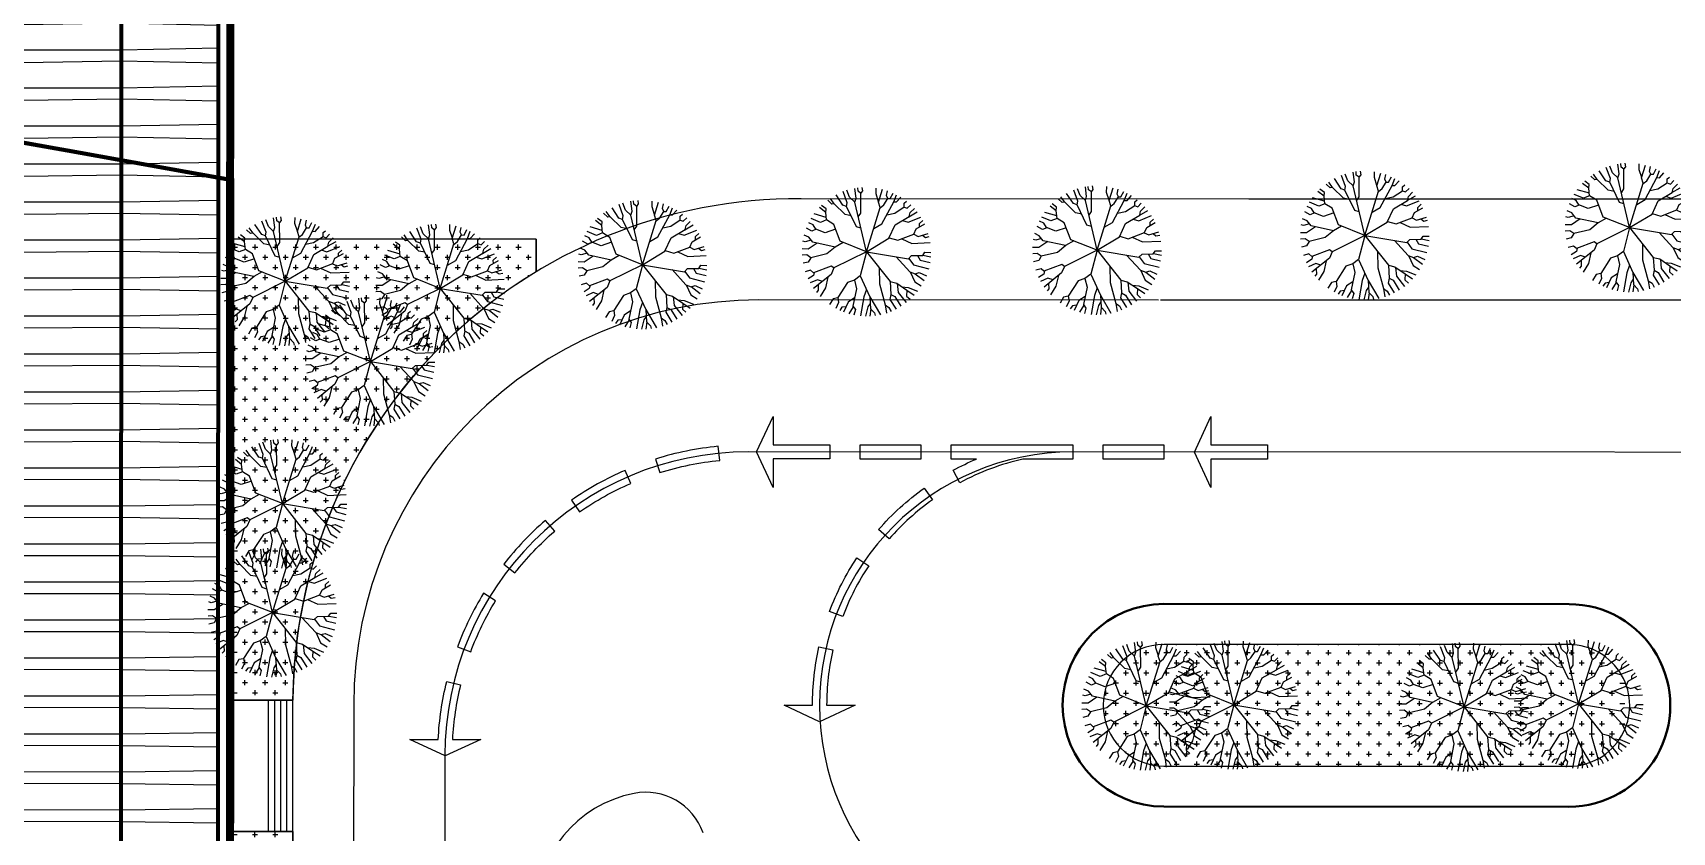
# Model space of a CAD drawing. Header units: millimetres. Extents: x -840588 to 786814, y -467537 to 194195.
# Drawn here: x -9389 to 71552, y -75033 to -35574 of the extents above; entities that cross this region are included whole.
import ezdxf

# ---------------------------------------------------------------- set-up
doc = ezdxf.new("R2010")
doc.units = ezdxf.units.MM
doc.header["$LTSCALE"] = 100
doc.header["$MEASUREMENT"] = 0
for name, color, linetype in [('1gt tim duong', 10, 'Continuous'), ('A-tree', 3, 'Continuous'), ('A-Wall-Patt', 143, 'Continuous'), ('caycay', 96, 'Continuous'), ('ctrinh-mai 1', 16, 'Continuous'), ('ctrinh-mai 2', 24, 'Continuous'), ('gthong-phan lanxe', 9, 'Continuous'), ('gthong-viahe', 5, 'Continuous')]:
    doc.layers.add(name, color=color, linetype=linetype)
doc.layers.add('ctrinh-chinh', color=24, linetype='Continuous', lineweight=100)
doc.layers.add('gthong-duong', color=7, linetype='Continuous', lineweight=40)
pattern_1 = [(0, (-615851.4988218939, -1205293.901811052), (5.551115123125783e-16, 1.875), []), (0, (-615850.873821895, -1205294.526811051), (5.551115123125783e-16, 1.875), [])]

# ---------------------------------------------------------------- blocks, each defined once
blk = doc.blocks.new('NGC')
at = {"layer": 'ctrinh-mai 1'}
h = blk.add_hatch(dxfattribs=at)
h.set_pattern_fill('ANSI32', color=256, scale=5, angle=315, style=0)
h.set_pattern_definition(pattern_1)
h.paths.add_polyline_path([(-116.5004060267238, 73.59999780240469), (-121.2998026588466, 73.59999780240469), (-121.2996150384424, -21.50000216439366), (-116.5002184063196, -21.49999280297197)])
at = {"layer": 'ctrinh-mai 2'}
h = blk.add_hatch(dxfattribs=at)
h.set_pattern_fill('ANSI32', color=256, scale=5, angle=315, style=0)
h.set_pattern_definition(pattern_1)
h.paths.add_polyline_path([(-116.5002184063196, -21.4999928032048), (-111.7008217741968, -21.49998344178312), (-111.7010093947174, 73.59999780240469), (-116.5004060267238, 73.59999780240469)])
at = {"layer": 'ctrinh-chinh'}
for p, q in [((-116.5004060267238, 73.60000813892111), (-116.5002184063196, -21.4999928032048)), ((-111.7010093947174, 73.60001652501523), (-111.7008217741968, -21.49998441711068))]:
    blk.add_line(p, q, dxfattribs=at)
for points in [[(-122.0000132289715, -21.50000236090273), (-111.0000000001164, -21.50000214693137), (-111.0000000001164, 73.79999780259095), (-121.9998022224754, 73.79999780259095)], [(-121.800012789201, -21.50000314041972), (-111.2004240235547, -21.49998246575706), (-111.2000008787727, 73.59999780240469), (-121.7998026588466, 73.59999780240469)]]:
    blk.add_lwpolyline(points, close=True, dxfattribs=at)
blk = doc.blocks.new('A$C537F0C63')
at = {"layer": 'caycay'}
for p, q in [((3.003826198455499, 10.71583942823054), (2.568862697771692, 11.14364282684619)), ((3.269952949845901, 10.73353164103173), (2.956771443390608, 11.39790803732103)), ((3.573577700022724, 11.08070473705084), (3.272457403527369, 11.57568824168993)), ((3.810128005825391, 11.09643069598314), (3.573577700022724, 11.08070473705084)), ((3.910690972326847, 11.37062830588184), (3.788839569944685, 11.81686011959391)), ((3.810128005825391, 11.09643069598314), (3.910690972326847, 11.37062830588184)), ((4.235841180721764, 10.50048805131519), (3.810128005825391, 11.09643069598314)), ((4.712688563198753, 10.80137484274019), (4.265887160996499, 11.99052643422328)), ((4.700099824054632, 10.83487223221164), (4.906208114261972, 11.58543264324908)), ((4.906208114261972, 11.58543264324908), (4.852080984670465, 12.1454581428552)), ((6.159981289129064, 11.93632074141715), (6.202302373265411, 12.27858844433285)), ((6.353129947037814, 11.71136866716915), (6.159981289129064, 11.93632074141715)), ((6.353129947037814, 11.71136866716915), (6.605483960749552, 11.93623077391385)), ((6.447514687970397, 9.84495994712779), (6.353129947037814, 11.71136866716915)), ((6.605483960749552, 11.93623077391385), (6.617402898351429, 12.259334795428)), ((6.826178093167982, 11.29693891192437), (6.890286666319298, 12.23129105439875)), ((6.970036149243242, 10.92007571294744), (6.826178093167982, 11.29693891192437)), ((6.970036149243242, 10.92007571294744), (7.441234408583114, 11.42699881628141)), ((7.441234408583114, 11.42699881628141), (7.651727496751846, 12.08642798159781)), ((7.68363426896758, 10.90806475621866), (8.019816777752567, 11.97964079065423)), ((8.113333231842262, 10.69883864084841), (8.712313031195663, 11.70768604843033)), ((8.933407776050444, 10.87226001470481), (9.272947348141315, 11.41112699440055)), ((9.171925964052207, 10.85838502353727), (9.537986088387697, 11.24360011898898)), ((1.920139873705921, 9.225739964920649), (1.087115961723612, 9.647311538588838)), ((1.76967368680198, 9.623145921275864), (1.343038968556357, 9.988975225947797)), ((2.008257406407211, 10.05514116568156), (1.666088850062806, 10.35901247844595)), ((1.883955297300417, 9.24431646832818), (1.76967368680198, 9.623145921275864)), ((2.310344671936036, 10.1849830326064), (2.008257406407211, 10.05514116568156)), ((2.272467924871307, 10.54832825371341), (2.042717878081021, 10.72445268446245)), ((2.296077634156973, 10.19319036591696), (2.272467924871307, 10.54832825371341)), ((3.222511420288356, 9.660279909650853), (2.296077634156973, 10.19319036591696)), ((3.269952949845901, 10.73353164103173), (3.003826198455499, 10.71583942823054)), ((3.993460937123018, 9.543984048803395), (3.222511420288356, 9.660279909650853)), ((4.50370063718583, 8.70506324478265), (3.269952949845901, 10.73353164103173)), ((4.592421611992904, 10.24268936957378), (4.235841180721764, 10.50048805131519)), ((4.577421300939022, 10.28284407086176), (4.712688563198753, 10.80137484274019)), ((6.125898059370229, 6.139521315279126), (4.577421300939022, 10.28284407086176)), ((6.125898059370229, 6.139521315279126), (6.970036149243242, 10.92007571294744)), ((6.717420145090728, 9.489459469132271), (6.447514687970397, 9.84495994712779)), ((6.948042777010414, 8.570320168466424), (7.76638461697803, 10.55685856171476)), ((7.392351211692585, 9.648875252361904), (7.965382829468581, 9.797246468468074)), ((7.76638461697803, 10.55685856171476), (7.68363426896758, 10.90806475621866)), ((7.76638461697803, 10.55685856171476), (8.113333231842262, 10.69883864084841)), ((7.965382829468581, 9.797246468468074), (8.933407776050444, 10.87226001470481)), ((8.933407776050444, 10.87226001470481), (9.171925964052207, 10.85838502353727)), ((9.092822924165375, 8.921003827472305), (9.745379681935447, 9.38050785887026)), ((9.733678942880942, 10.44985240105962), (10.13871553562058, 10.78615722681207)), ((9.786865097747068, 10.09668076723392), (9.733678942880942, 10.44985240105962)), ((9.745379681935447, 9.38050785887026), (9.786865097747068, 10.09668076723392)), ((9.745379681935447, 9.38050785887026), (10.35249974897306, 9.183089075660973)), ((9.759203255198372, 9.619244142235402), (10.88575250038048, 10.01737219720235)), ((9.786865097747068, 10.09668076723392), (10.35685576614924, 10.5884511891054)), ((10.35249974897306, 9.183089075660973), (11.20201209581137, 9.59306054910121)), ((1.280611972542829, 8.044912836274307), (0.444487546075834, 8.466659778718167)), ((0.9218848354175861, 8.526406249260617), (0.5914981488203921, 8.797440291094972)), ((2.008086131005257, 8.717519836023712), (0.7635036424217105, 9.129316388596635)), ((0.9357337090696092, 8.218872061683214), (0.9218848354175861, 8.526406249260617)), ((1.521030883770436, 7.555591163691133), (1.280611972542829, 8.044912836274307)), ((3.267708861298161, 8.533747915149434), (1.883955297300417, 9.24431646832818)), ((2.5351559760893, 8.909919010715385), (2.008086131005257, 8.717519836023712)), ((3.914115354094974, 7.298525660517043), (3.267708861298161, 8.533747915149434)), ((5.316408449507435, 8.305498213470855), (4.50370063718583, 8.70506324478265)), ((6.527199968382774, 8.412167402177147), (6.948042777010414, 8.570320168466424)), ((8.578119715861249, 7.281614840641851), (9.092822924165375, 8.921003827472305)), ((8.94424461397648, 8.447760988721711), (9.944313991869421, 8.175001025898382)), ((9.944313991869421, 8.175001025898382), (10.80974500087541, 8.559510920527828)), ((10.79366673980257, 8.552387381641893), (11.20595707066968, 8.407509828190086)), ((10.80974500087541, 8.559510920527828), (11.04832709143011, 8.991530669089116)), ((11.04832709143011, 8.991530669089116), (11.44374410946693, 9.207825855861302)), ((11.18806748264615, 7.336222721740342), (11.54099752982074, 7.835271000905777)), ((11.20595707066968, 8.407509828190086), (11.70062178621083, 8.711759320220153)), ((11.54099752982074, 7.835271000905777), (11.95948603860597, 8.053456869412912)), ((1.757476259455871, 6.679553776459215), (0.00855774800220388, 6.661205396139849)), ((0.4466466944213607, 7.186909447627841), (0.08666564667146304, 7.2448509023925)), ((1.12084364940165, 7.320901045324717), (0.1511815814883448, 7.552586191002774)), ((0.7097976248769555, 7.419110072511103), (0.4466466944213607, 7.186909447627841)), ((1.541375211712875, 7.549264594850683), (1.12084364940165, 7.320901045324717)), ((3.097987199351337, 7.065927705370996), (1.521030883770436, 7.555591163691133)), ((2.703754449681583, 7.188340914177388), (1.757476259455871, 6.679553776459215)), ((3.884867362274235, 7.354371150599036), (3.097987199351337, 7.065927705370996)), ((6.125898059370229, 6.139521315279126), (3.914115354094974, 7.298525660517043)), ((6.125898059370229, 6.139521315279126), (8.578119715861249, 7.281614840641851)), ((8.279060999553622, 7.142313947006187), (9.0886019582249, 6.750771228889789)), ((9.075402950122225, 6.757166716884967), (9.900688603102026, 6.150819989943557)), ((9.0886019582249, 6.750771228889789), (11.18806748264615, 7.336222721740342)), ((10.77352595946286, 7.220637597380119), (11.64532254343067, 6.712682137225784)), ((11.33254625860354, 7.540524095533328), (11.89576276779189, 7.413002362918633)), ((11.64532254343067, 6.712682137225784), (12.23443119234435, 6.755833524115587)), ((11.89576276779189, 7.413002362918633), (12.11310363743178, 7.4986918541872)), ((0.5706603464168438, 5.768348654561123), (-1.699427230050787e-06, 5.730386201154033)), ((0.7806298194373085, 5.506956316930882), (0.04189879572368227, 5.315400935116486)), ((1.063396316407307, 5.057959221958299), (0.1397583337929973, 4.775609911099309)), ((0.7973220304920687, 5.486148682266503), (0.5706603464168438, 5.768348654561123)), ((1.863759347223095, 5.527326392111718), (0.7973220304920687, 5.486148682266503)), ((1.301357276712224, 5.505615774418402), (1.063396316407307, 5.057959221958299)), ((2.147618291040999, 5.278660692089034), (1.715808944849414, 4.625734219735023)), ((2.179125049486174, 5.25103580450741), (1.863759347223095, 5.527326392111718)), ((3.339595652047137, 5.512285084278119), (2.113923366072413, 3.99826194187699)), ((6.125898059370229, 6.139521315279126), (2.179125049486174, 5.25103580450741)), ((6.125898059370229, 6.139521315279126), (4.039744528603478, 3.175083687405277)), ((6.125898059370229, 6.139521315279126), (9.309124815248651, 4.773858037136961)), ((6.125898059370229, 6.139521315279126), (6.842971201978798, 3.89649221743457)), ((9.309124815248651, 4.773858037136961), (9.56344752651421, 4.969106941811333)), ((9.309124815248651, 4.773858037136961), (9.616567334425781, 4.170077324375598)), ((9.56344752651421, 4.969106941811333), (11.29217119894747, 4.430094099112466)), ((9.900688603102026, 6.150819989943557), (11.46386237296974, 5.868288854795537)), ((11.29217119894747, 4.430094099112466), (11.5425597731919, 4.68452039962358)), ((11.46386237296974, 5.868288854795537), (11.83055046181835, 6.160203181647375)), ((11.46386237296974, 5.868288854795537), (11.72795570972085, 5.469711782065133)), ((11.5425597731919, 4.68452039962358), (12.06343262891096, 4.577516196506622)), ((11.72795570972085, 5.469711782065133), (12.21933158095999, 5.388423248077743)), ((11.83055046181835, 6.160203181647375), (12.26543294043586, 6.154373944329564)), ((1.715808944849414, 4.625734219735023), (0.307439249689196, 4.179975674378511)), ((1.230773230763589, 3.880098522535263), (0.5654086178583384, 3.53661498738802)), ((1.603983964610961, 3.791791144500166), (0.7979776640349883, 3.08873558965206)), ((1.623038097397512, 3.787286263777787), (1.230773230763589, 3.880098522535263)), ((2.113923366072413, 3.99826194187699), (1.623038097397512, 3.787286263777787)), ((2.086705644269387, 3.98654600703594), (1.703781163858366, 3.019787908731814)), ((4.039744528603478, 3.175083687405277), (3.428623164742021, 2.985834134982724)), ((4.039744528603478, 3.175083687405277), (4.031693542077846, 1.955804082903342)), ((4.993965494963049, 4.531040710644447), (5.060837633816845, 3.005173691082746)), ((6.842971201978798, 3.89649221743457), (6.058139944627328, 1.852742682112876)), ((6.842971201978798, 3.89649221743457), (7.432333557888342, 3.519514546744176)), ((7.432333557888342, 3.519514546744176), (7.280434323314694, 2.677135711990559)), ((7.432333557888342, 3.519514546744176), (8.098582012036786, 3.326026642433135)), ((8.098582012036786, 3.326026642433135), (9.111636380646814, 1.936837856093916)), ((9.616567334425781, 4.170077324375598), (11.35931998142405, 2.929313197353622)), ((9.93769863442867, 3.941450450896809), (10.23341044859262, 2.932877378403646)), ((10.47633774106362, 3.557950291473389), (10.95106070157999, 3.753440934466198)), ((10.9181057199894, 3.243447097807802), (10.92924841445711, 2.741344290425332)), ((10.95106070157999, 3.753440934466198), (11.66045975862653, 3.481945362666011)), ((11.22320598487931, 4.451586098773987), (11.30987888816526, 4.16373455730718)), ((11.30987888816526, 4.16373455730718), (11.83210555871847, 3.873839490315731)), ((1.703781163858366, 3.019787908731814), (1.11193678613563, 2.596291564444982)), ((2.360128743846872, 2.528373258541251), (1.492859571077133, 2.110982061632967)), ((2.496129963798012, 2.269877917915437), (1.822411499113514, 1.760689831018681)), ((2.56307497484886, 1.709560079856601), (2.246554855188151, 1.380875038601516)), ((2.952599385069334, 2.620357636184053), (2.360128743846872, 2.528373258541251)), ((3.428623164742021, 2.985834134982724), (2.496129963798012, 2.269877917915437)), ((2.496129963798012, 2.269877917915437), (2.56307497484886, 1.709560079856601)), ((3.339813401926222, 2.088173656051367), (2.637745125197398, 1.087092649082479)), ((3.661068871806492, 1.723103908010671), (3.151986367873178, 0.7683009200591187)), ((3.369906157186051, 2.940729452180676), (3.339813401926222, 2.088173656051367)), ((4.031693542077846, 1.955804082903342), (3.661068871806492, 1.723103908010671)), ((4.029956023412524, 1.954728688528121), (4.151889424236288, 1.488197098566161)), ((5.060837633816845, 3.005173691082746), (4.630837960547069, 0.98501350143124)), ((6.058139944627328, 1.852742682112876), (5.148106664306397, 0.07830981133520254)), ((6.058139944627328, 1.852742682112876), (6.046166258151061, 0.6926535401726142)), ((6.328418276112643, 2.556572256453364), (6.621925523577374, 1.860491597191867)), ((6.621925523577374, 1.860491597191867), (7.04603830007909, 0.06930147462480818)), ((7.280434323314694, 2.677135711990559), (7.715867288097797, 1.041460912816547)), ((7.510773716396216, 1.811866424770415), (8.13382774245838, 1.455661724790843)), ((9.111636380646814, 1.936837856093916), (9.05441034496107, 1.457435791671742)), ((9.108831235360412, 1.913318816441461), (9.563043515889149, 1.847932786524325)), ((9.563043515889149, 1.847932786524325), (9.928087916650838, 1.318988235496363)), ((10.23341044859262, 2.932877378403646), (10.78588893792767, 2.142211417256476)), ((10.92924841445711, 2.741344290425332), (11.10547083382698, 2.548124503166036)), ((4.151889424236288, 1.488197098566161), (3.632459803578968, 0.5291005140024936)), ((4.291746997165319, 0.7246533119759988), (4.111621739852126, 0.339800697278406)), ((4.630837960547069, 0.98501350143124), (4.291746997165319, 0.7246533119759988)), ((4.630837960547069, 0.98501350143124), (4.553144487388636, 0.2048409433373308)), ((5.687346443359274, 0.2823844214362907), (5.63783512871305, 0.01939518188373768)), ((6.046166258151061, 0.6926535401726142), (5.687346443359274, 0.2823844214362907)), ((6.032371784920542, 0.6769075088304817), (6.148760987558489, 2.060398401226848e-06)), ((6.051426148278551, 1.202184490222862), (6.300487340380641, 0.8879269488934369)), ((6.300487340380641, 0.8879269488934369), (6.566832978940511, 0.01583402863980155)), ((7.715867288097797, 1.041460912816547), (7.500958808541327, 0.7001980161367101)), ((7.500958808541327, 0.7001980161367101), (7.660945140349213, 0.1949458228082221)), ((7.68101589476646, 0.9861165687689208), (8.13231261911642, 0.3370629204364377)), ((8.13382774245838, 1.455661724790843), (8.63363335412214, 0.5354539643340104)), ((8.374018521320977, 1.013457626351737), (8.758654683351779, 0.9918956518486084)), ((8.758654683351779, 0.9918956518486084), (8.994797214174469, 0.7114704464074748)), ((9.05441034496107, 1.457435791671742), (9.356284565004898, 0.9185323608435283))]:
    blk.add_line(p, q, dxfattribs=at)

msp = doc.modelspace()

# ---------------------------------------------------------------- hatches: boundary and pattern name
at = {"layer": 'A-tree'}
h = msp.add_hatch(dxfattribs=at)
h.set_pattern_fill('CROSS', color=256, scale=2000.000000000001, angle=-0.02274081717208486, style=0)
h.set_pattern_definition([(359.9772591828279, (-616218387.0630271, -1205141167.613114), (500.1984116790878, 499.8015095552616), [250.0000000000001, -750.0000000000002]), (89.97725918282791, (-616218262.1126498, -1205141292.662717), (-499.8015095552616, 500.1984116790878), [250.0000000000001, -750.0000000000002])])
edge = h.paths.add_edge_path(flags=0)
edge.add_line((15464.59196493128, -47351.46974620382), (15465.22544440275, -45755.4102052048))
edge.add_line((15465.22544440275, -45755.4102052048), (465.2291262555937, -45749.4566743398))
edge.add_line((465.2291262555941, -45749.45667433981), (460.4116569397646, -68520.60296064994))
edge.add_line((460.4116569397645, -68520.60296064998), (3456.760309705124, -68521.23686879569))
edge.add_ellipse((28465.0969108895, -68715.96576299341), major_axis=(17691.1179347276, 17677.08022065812), ratio=0.9999999999930509, start_angle=76.34366278382538, end_angle=134.5766128523206, ccw=False)
h = msp.add_hatch(dxfattribs=at)
h.set_pattern_fill('CROSS', color=256, scale=2000.000000000001, angle=-360.0227408162827, style=0)
h.set_pattern_definition([(359.9772591837173, (-616218387.0630271, -1205141167.613114), (500.1984116713298, 499.8015095630255), [249.9999999999999, -749.9999999999995]), (89.97725918282791, (-616218262.1126498, -1205141292.662717), (-499.8015095630254, 500.1984116713298), [250.0000000000001, -750.0000000000002])])
edge = h.paths.add_edge_path(flags=0)
edge.add_line((66457.23925579082, -65775.65062139048), (46457.28496019075, -65767.71259642889))
edge.add_ellipse((46456.09425393569, -68767.71236013198), major_axis=(2122.162133145981, 2120.478220046533), ratio=0.9999999998832891, start_angle=45.00000000556686, end_angle=225.0000000055668)
edge.add_line((46454.90354756422, -71767.71212383507), (66454.90197213477, -71775.65016631155))
edge.add_ellipse((66456.09083635034, -68775.65040187731), major_axis=(-2120.479914273354, 2122.16382871822), ratio=0.9999984019189557, start_angle=134.9999894009028, end_angle=315.0007618392691)
h = msp.add_hatch(dxfattribs=at)
h.set_pattern_fill('CROSS', color=256, scale=2000.000000000001, angle=-360.0227408171721, style=0)
h.set_pattern_definition([(359.9772591828279, (-616218387.0630271, -1205141167.613114), (500.1984116790877, 499.8015095552618), [250.0000000000001, -750.0000000000002]), (89.97725918282791, (-616218262.1126498, -1205141292.662717), (-499.8015095552618, 500.1984116790877), [250.0000000000001, -750.0000000000002])])
edge = h.paths.add_edge_path(flags=0)
edge.add_line((438.4357330646696, -113249.4500076454), (4226.03001915691, -113250.9532472532))
edge.add_ellipse((34941.2112807565, -106263.2755060886), major_axis=(-22265.02131026942, 22282.70239781345), ratio=0.99999999999805, start_angle=44.999999999632394, end_angle=57.83934236010401, ccw=False)
edge.add_line((3441.213759429853, -106250.7730889542), (3442.202707064796, -103759.1073072273))
edge.add_line((3442.202707064796, -103759.1073072273), (3442.20092061463, -103759.0543615242))
edge.add_line((3442.200920614633, -103759.0543615242), (3453.617032676114, -75000.64376173932))
edge.add_line((3453.617032676114, -75000.64376173932), (453.6172687644489, -74999.45299436613))
edge.add_line((453.6172687644457, -74999.45299436615), (438.4357330646696, -113249.4500076454))

# ---------------------------------------------------------------- linework, layer by layer
msp.add_lwpolyline([(23703.08292980388, -75065.20988215347, 0.3726229780104446), (20294.14498915522, -73117.11003218466, 0.3583017407390874), (15452.0003084438, -79001.94995406571), (15441.1833014467, -106255.5359031921, 0.09204904378989186), (16738.07940603761, -113255.919092648, 0.09204904378989186)], format="xyb")
at = {"layer": '1gt tim duong', "ltscale": 3}
msp.add_lwpolyline([(111461.0504105999, -56293.51198251844), (25961.02763238431, -56259.57683921765, 0.4142135623730951), (10955.07528201168, -71253.6221258755), (10941.18365589223, -106253.7498434021, 0.07412608353830027), (11981.88448863698, -113254.0314298931, 0.07412608353830027)], format="xyb", dxfattribs=at)
msp.add_arc((41955.41336489763, -68764.48776324399), 12499.99999930151, 89.96281472663502, 269.962814726635, dxfattribs=at)
at = {"layer": 'A-tree'}
for p, q in [((465.2291262555941, -45749.45667433981), (460.4116569397645, -68520.60296064998)), ((15465.22544440275, -45755.4102052048), (465.2291262555941, -45749.45667433981)), ((15464.59196493128, -47351.46974620382), (15465.22544440275, -45755.4102052048)), ((66457.23925579082, -65775.65062139048), (46457.28496030717, -65767.71259642893)), ((460.4116569397645, -68520.60296064998), (3456.760309705124, -68521.23686879565)), ((46454.90354756422, -71767.71212383507), (66454.90197213479, -71775.65016631155)), ((453.6172687643533, -74999.45299459898), (438.4357330645772, -113249.4500078782)), ((3453.617032676114, -75000.64376173932), (453.6172687643533, -74999.45299459898)), ((3442.200920614633, -103759.0543615242), (3453.617032676114, -75000.64376173932))]:
    msp.add_line(p, q, dxfattribs=at)
at = {"layer": 'A-tree', "extrusion": (0, 0, -1)}
msp.add_arc((-28465.0969108895, -68715.96576299341), 25009.09472373678, 0.4461279665624979, 58.67907802849676, dxfattribs=at)
at = {"layer": 'A-tree'}
for centre, radius, start, end in [((46456.09425393569, -68767.71236013198), 3000.000000000002, 89.97725918282791, 269.9772591828279), ((66456.09083623401, -68775.65040164442), 3000.000000149297, 269.9772943676409, 89.97806679933592)]:
    msp.add_arc(centre, radius, start, end, dxfattribs=at)
at = {"layer": 'A-Wall-Patt'}
for p, q in [((2253.617357816156, -74999.59768910131), (2256.760450712783, -68520.65472002618)), ((2553.617322564241, -74999.74322629369), (2556.760415460869, -68520.8002572186)), ((2853.617287312325, -74999.88876348607), (2856.760380208955, -68520.94579441095)), ((3153.617252060413, -75000.03430067848), (3156.76034495704, -68521.09133160327)), ((3453.617216808497, -75000.17983787086), (3456.760309705124, -68521.23686879565))]:
    msp.add_line(p, q, dxfattribs=at)
at = {"layer": 'ctrinh-chinh', "const_width": 200.0000000000001}
msp.add_lwpolyline([(466.3775714919181, -42849.63437188276), (-540.8013649481431, -42669.56556202721), (-7616.448898207374, -41395.41076494879), (-10532.69520895121, -40881.66068554708), (-10561.576629261, -113245.0832247771), (438.435703738176, -113249.4499820223)], close=True, dxfattribs=at)
at = {"layer": 'ctrinh-chinh'}
msp.add_lwpolyline([(466.3775714919181, -42849.63437188276), (-540.8013649481431, -42669.56556202721), (-7616.448898207374, -41395.41076494879), (-10532.69520895121, -40881.66068554708), (-10551.05867381623, -86745.08668764988), (448.9536591829448, -86749.45344489517)], close=True, dxfattribs=at)
at = {"layer": 'gthong-duong'}
msp.add_lwpolyline([(66458.03306003848, -63775.65077892179), (46458.07876455483, -63767.71275396024, 1), (46454.10974331656, -73767.71196630372), (66454.10816788713, -73775.6500087802, 1.000004412918775)], format="xyb", close=True, dxfattribs=at)
at = {"layer": 'gthong-phan lanxe', "ltscale": 8}
for points in [[(29960.48337669621, -55911.16420602328), (29960.20554520928, -56611.16415153925), (27160.20576407672, -56610.05282559188), (27159.65010110322, -58010.05271569249), (26343.67807702877, -56259.72871586643), (27161.03925853736, -54510.05298950967), (27160.48359556367, -55910.05288007591)], [(51577.14834283856, -55919.74390693417), (51576.87051135163, -56619.74385245018), (48776.87073021907, -56618.63252650281), (48776.31506724556, -58018.63241660342), (47960.34304317113, -56268.30841677731), (48777.70422467969, -54518.63269042056), (48777.148561706, -55918.63258098679)], [(31460.48325854774, -55911.75955920902), (34460.48302225077, -55912.9502655805), (34460.20519076402, -56612.95021063081), (31460.20542706098, -56611.75950425933)], [(43460.48231335993, -55916.52238469494), (46460.48207706296, -55917.71309106642), (46460.20424557621, -56617.71303611673), (43460.20448187316, -56616.52232974525)]]:
    msp.add_lwpolyline(points, close=True, dxfattribs=at)
for points in [[(21571.78923491382, -57280.68751435725, -0.05154217174789147), (24523.5944977561, -56679.67970168278), (24455.19615490879, -55983.02938286427, 0.05154217175015186), (21362.34900234454, -56612.7542924791)], [(36045.97203402661, -57166.96131829657, -0.02449497235125608), (37210.23553003484, -56614.04170359902), (35960.20507261554, -56613.54556381655), (35960.4829041023, -55913.54561876624), (35960.4829041023, -55913.54561876624), (41960.48243150839, -55915.9270315092), (41960.20460002164, -56615.92697655951), (39499.39688319408, -56614.95027667344, 0.0671852764064997), (36376.86346917413, -57783.81694015475)], [(31298.9300498773, -61490.55528201002), (31882.27575968559, -61877.47618200466, 0.05664132981728022), (30601.36006183644, -64383.64728309258), (29946.06723160258, -64137.49426839683, -0.05664132981644666)], [(12232.59495397054, -66129.65694234999, -0.0480189327444843), (13463.10693246342, -63606.25897688247), (12866.2211293825, -63240.57149040407, 0.0480189327447248), (11576.91335683132, -65884.54137225394)]]:
    msp.add_lwpolyline(points, format="xyb", close=True, dxfattribs=at)
for points in [[(17606.73876575804, -59220.97951527926, -0.04943044286000141), (20132.0442966807, -57816.55427722183), (19853.81079072312, -57174.22561050157, 0.04943044286296136), (17207.84219699661, -58645.75649168275), (17606.73876587436, -59220.97951551213)], [(34617.33091336763, -58055.30762928868), (35024.19946424654, -58624.91976238337, 0.05789691935157294), (32892.0795717849, -60555.83337476536), (32365.45303314409, -60094.67777331432, -0.05789691934828246), (34617.33091336772, -58055.30762905585)], [(14414.76325101022, -62234.95791288246, -0.04873065533418931), (16379.58146848421, -60172.08537399988), (15922.04939744741, -59642.30768119592, 0.04873065533788778), (13863.34908092161, -61803.74750873941), (14414.76325112664, -62234.95791288247)], [(29105.41380842026, -68760.82583767094, -0.05513440293132785), (29424.70946827386, -65884.46453356577), (30107.72882721867, -66037.71124746218, 0.05513440292892827), (29805.41375323774, -68761.10366915756), (31205.41364333836, -68761.65933213106), (29455.0896437452, -69577.63135597283), (27705.4139171555, -68760.27017469693), (29105.4138079546, -68760.82583767071)], [(10627.35685305282, -70451.59337303255, -0.04743085627753063), (11048.1814074648, -67598.01175906375), (11727.97455928011, -67764.98861429183, 0.04645815888365025), (11327.35679787029, -70451.87120451912), (12727.35668797091, -70452.42686749264), (10977.03268837777, -71268.39889133435), (9227.35696178805, -70451.03771005855), (10627.35685258715, -70451.59337303233)]]:
    msp.add_lwpolyline(points, format="xyb", dxfattribs=at)
at = {"layer": 'gthong-viahe'}
for p, q in [((51830.85756016801, -43778.87150557138), (28541.86033856329, -43769.62805238427)), ((75830.85566979239, -43788.3971565432), (50642.92528458257, -43778.40001269109)), ((456.1887092068046, -68520.6020673296), (465.2291263720091, -45749.45667433985)), ((465.2291263720091, -45749.45667433985), (15465.22544451917, -45755.41020520485)), ((15465.22544451917, -45755.41020520485), (15464.5919650477, -47351.46974620387)), ((46191.42686554688, -48767.60573776199), (26464.03390723192, -48759.77589298256)), ((75918.8190362053, -48779.40460377969), (46284.59700161748, -48767.6427171898)), ((3456.869387484986, -68521.23689206546), (456.1887092068046, -68520.6020673296)), ((6456.097440075989, -68751.83625610091), (6441.213523131698, -106251.9637983525)), ((453.6172687643533, -74999.45299459898), (3453.617216808497, -75000.17983787086))]:
    msp.add_line(p, q, dxfattribs=at)
msp.add_lwpolyline([(66457.23925579082, -65775.65062139048), (46457.28496030717, -65767.71259642893, 1), (46454.90354756422, -71767.71212383507), (66454.90197213479, -71775.65016631155, 1.000006740869148)], format="xyb", close=True, dxfattribs=at)
msp.add_lwpolyline([(3453.617216808497, -75000.17983787086), (3441.213759313345, -106250.773089187, 0.0560808814797447), (4226.030019040494, -113250.9532472531, 0.0560808814797447)], format="xyb", dxfattribs=at)
for centre, radius, start, end in [((28358.12894285114, -68670.6580895575), 24901.70785584744, 89.57725272841529, 179.6561980643564), ((26456.0958647554, -68759.77431766957), 20000.00000000001, 89.97725918282795, 179.977259128133)]:
    msp.add_arc(centre, radius, start, end, dxfattribs=at)

# ---------------------------------------------------------------- block references
at = {"layer": 'A-Wall-Patt', "xscale": 1000.000000000001, "yscale": 1000.000000000001, "zscale": 1000.000000000001, "rotation": 359.9772591828279}
msp.add_blockref('NGC', (111446.9499236124, -91793.50548506757), dxfattribs=at)
at = {"layer": 'caycay', "extrusion": (-1.849088780389791e-06, -5.240423503569551e-08, 0.9999999999982891), "xscale": -518.4000000042536, "zscale": 518.4000000000002, "rotation": 3.269462154405618}
for p, yscale in [((72797.62951327264, -48182.48659535869, -0.9965260756413562), 518.3999999426322), ((59728.18587877806, -48575.6338021636, -0.9723389114724273), 518.3999999426321), ((24064.75165930219, -50019.22397420793, -0.9063184051484637), 518.3999999426321), ((35125.06311437854, -49378.42482226772, -0.9268034835570654), 518.3999999426321), ((46508.0687530806, -49302.29173964392, -0.9478556612664732), 518.3999999426321), ((6431.288936546266, -50831.39719140923, -0.8736700057537283), 518.3999999426321), ((14078.20872140765, -51184.99474052441, -0.8877913093240747), 518.3999999426321), ((10629.46208925784, -54799.64216315036, -0.8812248477868204), 518.3999999426321), ((6284.934304372912, -61812.62608266879, -0.8728239201458416), 518.3999999426321), ((5792.473830365555, -67189.9159631517, -0.8716315242458161), 518.3999999426321), ((48937.23715668151, -71790.65313402677, -0.9511689239329545), 518.3999999426321), ((53257.61978898139, -71740.98790839374, -0.9591602976532796), 518.3999999426321), ((64624.24903422189, -71848.25933742747, -0.9801725827848047), 518.3999999426321), ((70281.93176987056, -71696.36010920777, -0.9906421006167281), 518.3999999426321)]:
    msp.add_blockref('A$C537F0C63', p, dxfattribs=dict(at, yscale=yscale))

doc.saveas('drawing.dxf')
